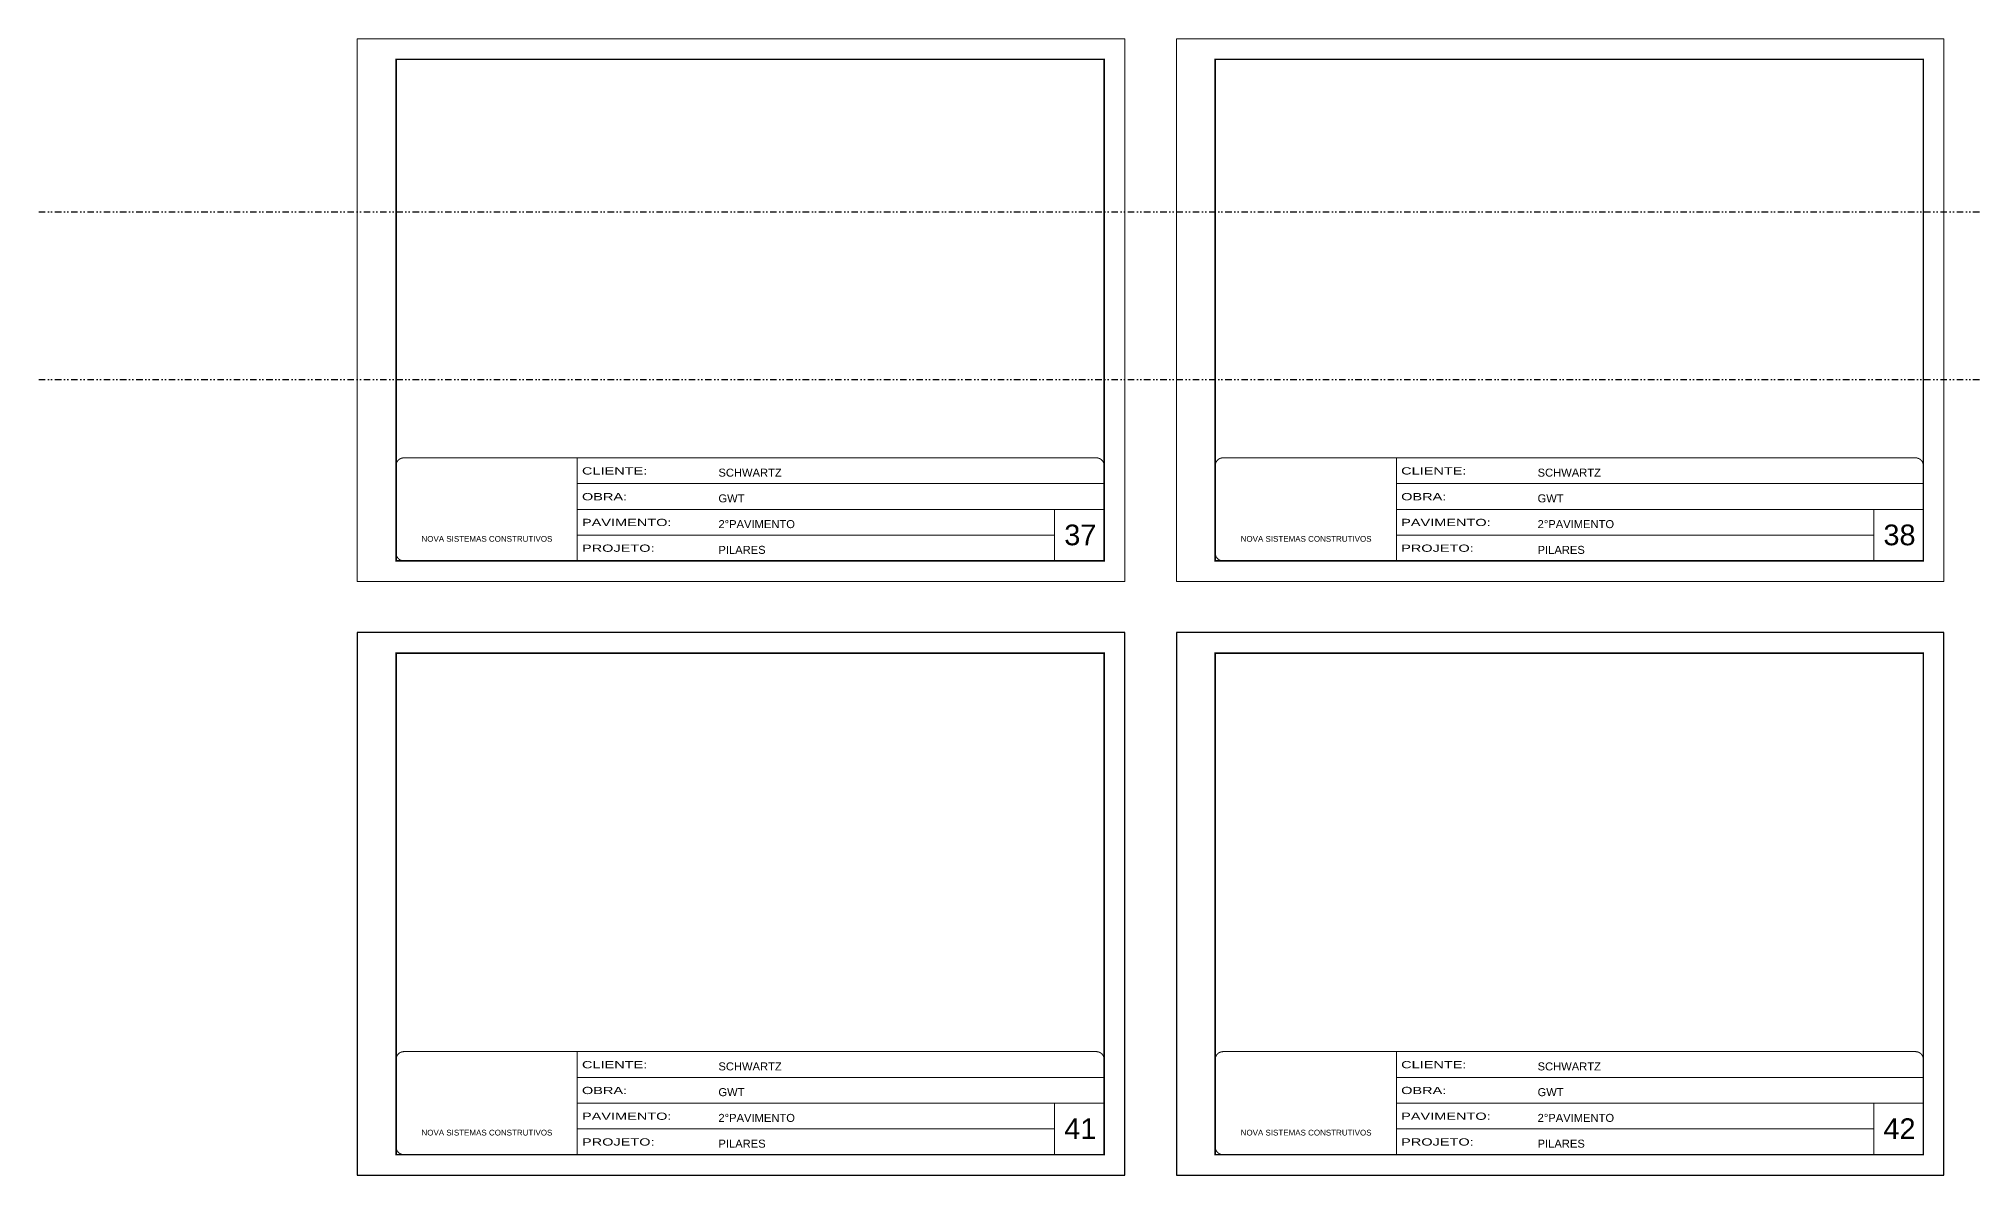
# Model space of a CAD drawing. Extents: x 13770 to 23315, y 867 to 16997.
# Drawn here: x 13770 to 17513, y 4313 to 6511 of the extents above; entities that cross this region are included whole.
import ezdxf

# ---------------------------------------------------------------- set-up
doc = ezdxf.new("R2010")
doc.units = 0
for name, pattern in [('CONTINUO', [0]), ('DASHED', [0.75, 0.5, -0.25]), ('DIVIDE2', [0.625, 0.25, -0.125, 0, -0.125, 0, -0.125])]:
    doc.linetypes.add(name, pattern=pattern)
for name, color, linetype, lineweight in [('CARIMBO', 255, 'Continuous', 9), ('Folhas', 255, 'Continuous', 9), ('SARRAFO DE PRESSAO', 251, 'DASHED', 9)]:
    doc.layers.add(name, color=color, linetype=linetype, lineweight=lineweight)
doc.layers.add('Laje_Perimetro', color=7, linetype='Continuous', plot=False)
doc.layers.add('Nível', color=160, linetype='Continuous')
doc.styles.add('ARIAL', font='arial.ttf')
doc.styles.add('Tecnologia', font='')
doc.styles.get('Tecnologia').set_extended_font_data('Forgotten Futurist')

# ---------------------------------------------------------------- blocks, each defined once
blk = doc.blocks.new('9999999999')
at = {"color": 30, "linetype": 'CONTINUO'}
for p, q in [((98564.6, 34230.2), (98564.6, 34429.4)), ((98564.6, 34379.6), (99584, 34379.6)), ((98564.6, 34329.8), (99488, 34329.8)), ((99584, 34329.8), (99488, 34329.8)), ((99488, 34329.8), (99488, 34230.2)), ((98564.6, 34280), (99488, 34280))]:
    blk.add_line(p, q, dxfattribs=at)
at = {"color": 30, "linetype": 'CONTINUO', "const_width": 2}
blk.add_lwpolyline([(99584, 34230.2), (99584, 34414.4, 0.414214), (99569, 34429.4), (98229, 34429.4, 0.414214), (98214, 34414.4), (98214, 34245.2, 0.414214), (98229, 34230.2), (99584, 34230.2)], format="xyb", dxfattribs=at)
at = {"layer": 'Folhas'}
blk.add_lwpolyline([(98139, 34190.2), (99624, 34190.2), (99624, 35240.2), (98139, 35240.2)], close=True, dxfattribs=at)
at = {"layer": 'Folhas', "color": 30, "const_width": 3}
blk.add_lwpolyline([(98214, 34230.2), (99584, 34230.2), (99584, 35200.2), (98214, 35200.2)], close=True, dxfattribs=at)
at = {"color": 7, "linetype": 'Continuous', "ltscale": 5, "style": 'ARIAL'}
for s, height, p in [('SCHWARTZ', 15.48, (98837.7, 34393.1)), ('GWT', 15.48, (98837.7, 34343.3)), ('2°PAVIMENTO', 15.483, (98837.7, 34293.5)), ('NOVA SISTEMAS CONSTRUTIVOS', 11.059, (98263.2, 34267.2)), ('PILARES', 15.48, (98837.7, 34243.7))]:
    blk.add_text(s, height=height, dxfattribs=at).set_placement(p)
at = {"layer": 'Folhas', "color": 7, "style": 'Tecnologia', "width": 1.5}
for s, p in [('CLIENTE:', (98573.7, 34397.2)), ('OBRA:', (98573.7, 34347.3)), ('PAVIMENTO:', (98573.7, 34297.5)), ('PROJETO:', (98573.7, 34247.7))]:
    blk.add_text(s, height=14, dxfattribs=at).set_placement(p)

msp = doc.modelspace()

# ---------------------------------------------------------------- linework, layer by layer
at = {"layer": 'Laje_Perimetro'}
for points in [[(15871, 5362.77), (14386, 5362.77), (14386, 4312.77), (15871, 4312.77)], [(17456, 5362.77), (15971, 5362.77), (15971, 4312.77), (17456, 4312.77)]]:
    msp.add_lwpolyline(points, close=True, dxfattribs=at)
at = {"layer": 'Nível', "color": 4, "linetype": 'DIVIDE2', "ltscale": 50}
for p, q in [((13769.54, 6176.43), (21112.79, 6176.43)), ((13769.54, 5852.43), (21112.79, 5852.43))]:
    msp.add_line(p, q, dxfattribs=at)

# ---------------------------------------------------------------- block references
at = {"layer": 'SARRAFO DE PRESSAO', "color": 6, "linetype": 'ByBlock'}
for p in [(-83752.98, -28728.86), (-82167.98, -28728.86), (-83752.98, -29877.44), (-82167.98, -29877.44)]:
    msp.add_blockref('9999999999', p, dxfattribs=at)

# ---------------------------------------------------------------- texts
at = {"layer": 'CARIMBO', "style": 'ARIAL'}
for s, p in [('37', (15753.86, 5531.49)), ('38', (17338.86, 5531.49)), ('41', (15753.86, 4382.91)), ('42', (17338.86, 4382.91))]:
    msp.add_text(s, height=40, dxfattribs=at).set_placement(p)

doc.saveas('drawing.dxf')
